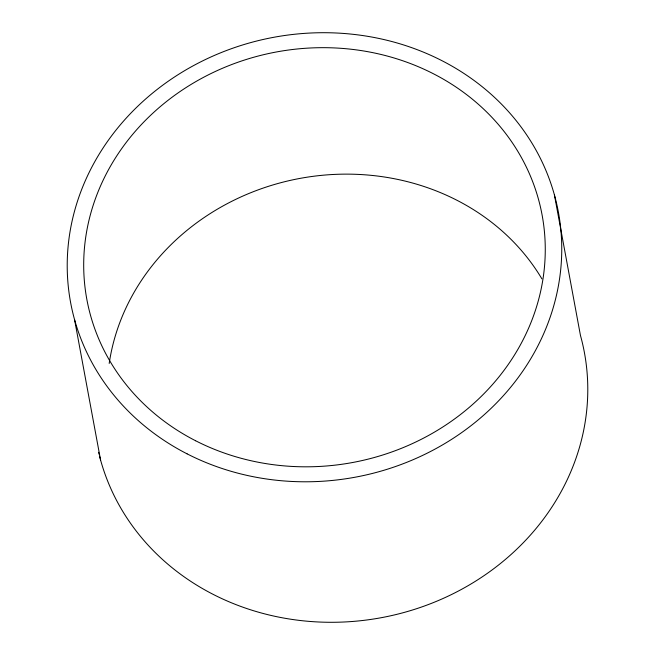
<?xml version="1.0" encoding="UTF-8"?>
<svg xmlns="http://www.w3.org/2000/svg" width="655" height="655" viewBox="0 0 655 655"><rect width="100%" height="100%" fill="white"/><g stroke="black" fill="none" stroke-linecap="round" stroke-linejoin="round"><path stroke-width="0.98" d="M554.417 194.928L580.453 335.434A248.04 223.691 -10.5 0 1 398.142 614.022A248.04 223.691 -10.5 0 1 99.552 456.199M74.547 319.566L100.583 460.072M99.069 454.251A248.04 223.691 -10.5 0 1 98.594 452.302M109.197 363.435A231.502 208.773 -10.5 0 1 297.419 178.889A231.502 208.773 -10.5 0 1 541.898 278.874M187.084 453.85A248.04 223.691 -10.5 0 0 561.712 252.887A248.04 223.691 -10.5 0 0 194.641 65.009A248.04 223.691 -10.5 0 0 187.084 453.85M195.583 440.741A231.502 208.773 -10.5 0 0 545.23 253.174A231.502 208.773 -10.5 0 0 202.632 77.822A231.502 208.773 -10.5 0 0 195.583 440.741"/></g></svg>
